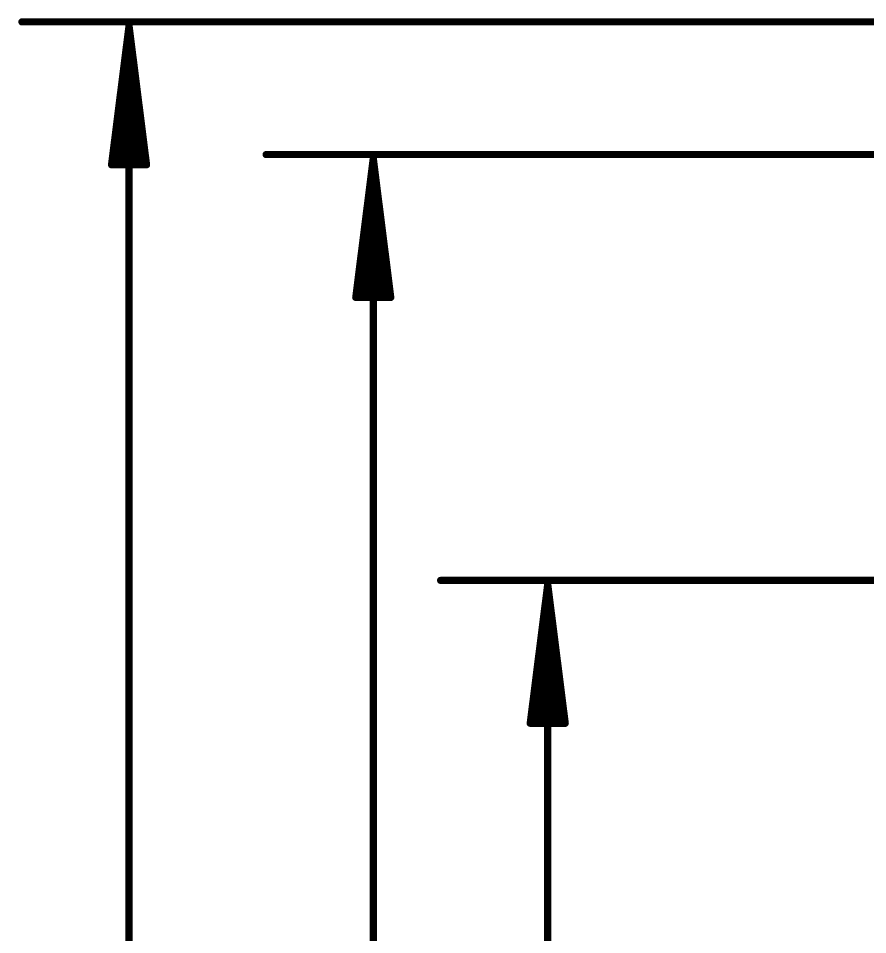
# Model space of a CAD drawing. Extents: x -20 to 40.9, y -0.3 to 63.8.
# Drawn here: x -19.67 to -4.21, y 27.72 to 44.39 of the extents above; entities that cross this region are included whole.
import ezdxf

# ---------------------------------------------------------------- set-up
doc = ezdxf.new("R2010")
doc.units = 0
doc.layers.add('47', color=253, linetype='CONTINUOUS')

msp = doc.modelspace()

# ---------------------------------------------------------------- linework, layer by layer
at = {"layer": '47', "const_width": 0.13}
for points in [[(3.937, 44.323), (-19.603, 44.323)], [(-17.653, 44.258), (-17.9722, 41.723)], [(-17.653, 44.258), (-17.913, 41.723)], [(-17.653, 44.258), (-17.783, 41.723)], [(-17.653, 0.065), (-17.653, 44.258)], [(-17.3338, 41.723), (-17.653, 44.258)], [(-17.523, 41.723), (-17.653, 44.258)], [(-17.393, 41.723), (-17.653, 44.258)], [(2.54, 41.91), (-15.158, 41.91)], [(-13.208, 41.845), (-13.5272, 39.31)], [(-13.208, 41.845), (-13.468, 39.31)], [(-13.208, 41.845), (-13.338, 39.31)], [(-13.208, 0.065), (-13.208, 41.845)], [(-12.8888, 39.31), (-13.208, 41.845)], [(-13.078, 39.31), (-13.208, 41.845)], [(-12.948, 39.31), (-13.208, 41.845)], [(-17.9722, 41.723), (-17.3338, 41.723)], [(-13.5272, 39.31), (-12.8888, 39.31)], [(3.81, 34.163), (-11.983, 34.163)], [(-10.033, 34.098), (-10.3522, 31.563)], [(-10.033, 34.098), (-10.293, 31.563)], [(-10.033, 34.098), (-10.163, 31.563)], [(-10.033, 0.065), (-10.033, 34.098)], [(-9.7138, 31.563), (-10.033, 34.098)], [(-9.903, 31.563), (-10.033, 34.098)], [(-9.773, 31.563), (-10.033, 34.098)], [(-10.3522, 31.563), (-9.7138, 31.563)]]:
    msp.add_lwpolyline(points, dxfattribs=at)
at = {"layer": '47', "const_width": 0.065}
for points in [[(-19.603, 44.3555, 1), (-19.603, 44.2905)], [(-17.6205, 44.258, 1), (-17.6855, 44.258)], [(-17.6208, 44.2621, 1), (-17.6852, 44.2539)], [(-17.6205, 44.2563, 1), (-17.6855, 44.2597)], [(-17.6205, 44.2597, 1), (-17.6855, 44.2563)], [(-17.6207, 44.2613, 1), (-17.6853, 44.2547)], [(-17.6207, 44.2547, 1), (-17.6853, 44.2613)], [(-17.6208, 44.2539, 1), (-17.6852, 44.2621)], [(-15.158, 41.9425, 1), (-15.158, 41.8775)], [(-13.1755, 41.845, 1), (-13.2405, 41.845)], [(-13.1758, 41.8491, 1), (-13.2402, 41.8409)], [(-13.1755, 41.8433, 1), (-13.2405, 41.8467)], [(-13.1755, 41.8467, 1), (-13.2405, 41.8433)], [(-13.1757, 41.8483, 1), (-13.2403, 41.8417)], [(-13.1757, 41.8417, 1), (-13.2403, 41.8483)], [(-13.1758, 41.8409, 1), (-13.2402, 41.8491)], [(-18.0045, 41.7271, 1), (-17.94, 41.7189)], [(-17.9722, 41.7555, 1), (-17.9722, 41.6905)], [(-17.9453, 41.7263, 1), (-17.8807, 41.7197)], [(-17.8155, 41.7247, 1), (-17.7505, 41.7213)], [(-17.5555, 41.7213, 1), (-17.4905, 41.7247)], [(-17.4253, 41.7197, 1), (-17.3607, 41.7263)], [(-17.366, 41.7189, 1), (-17.3015, 41.7271)], [(-17.3338, 41.6905, 1), (-17.3338, 41.7555)], [(-13.5595, 39.3141, 1), (-13.495, 39.3059)], [(-13.5272, 39.3425, 1), (-13.5272, 39.2775)], [(-13.5003, 39.3133, 1), (-13.4357, 39.3067)], [(-13.3705, 39.3117, 1), (-13.3055, 39.3083)], [(-13.1105, 39.3083, 1), (-13.0455, 39.3117)], [(-12.9803, 39.3067, 1), (-12.9157, 39.3133)], [(-12.921, 39.3059, 1), (-12.8565, 39.3141)], [(-12.8888, 39.2775, 1), (-12.8888, 39.3425)], [(-11.983, 34.1955, 1), (-11.983, 34.1305)], [(-10.0005, 34.098, 1), (-10.0655, 34.098)], [(-10.0008, 34.1021, 1), (-10.0652, 34.0939)], [(-10.0005, 34.0963, 1), (-10.0655, 34.0997)], [(-10.0005, 34.0997, 1), (-10.0655, 34.0963)], [(-10.0007, 34.1013, 1), (-10.0653, 34.0947)], [(-10.0007, 34.0947, 1), (-10.0653, 34.1013)], [(-10.0008, 34.0939, 1), (-10.0652, 34.1021)], [(-10.3845, 31.5671, 1), (-10.32, 31.5589)], [(-10.3522, 31.5955, 1), (-10.3522, 31.5305)], [(-10.3253, 31.5663, 1), (-10.2607, 31.5597)], [(-10.1955, 31.5647, 1), (-10.1305, 31.5613)], [(-9.9355, 31.5613, 1), (-9.8705, 31.5647)], [(-9.8053, 31.5597, 1), (-9.7407, 31.5663)], [(-9.746, 31.5589, 1), (-9.6815, 31.5671)], [(-9.7138, 31.5305, 1), (-9.7138, 31.5955)]]:
    msp.add_lwpolyline(points, format="xyb", dxfattribs=at)

doc.saveas('drawing.dxf')
